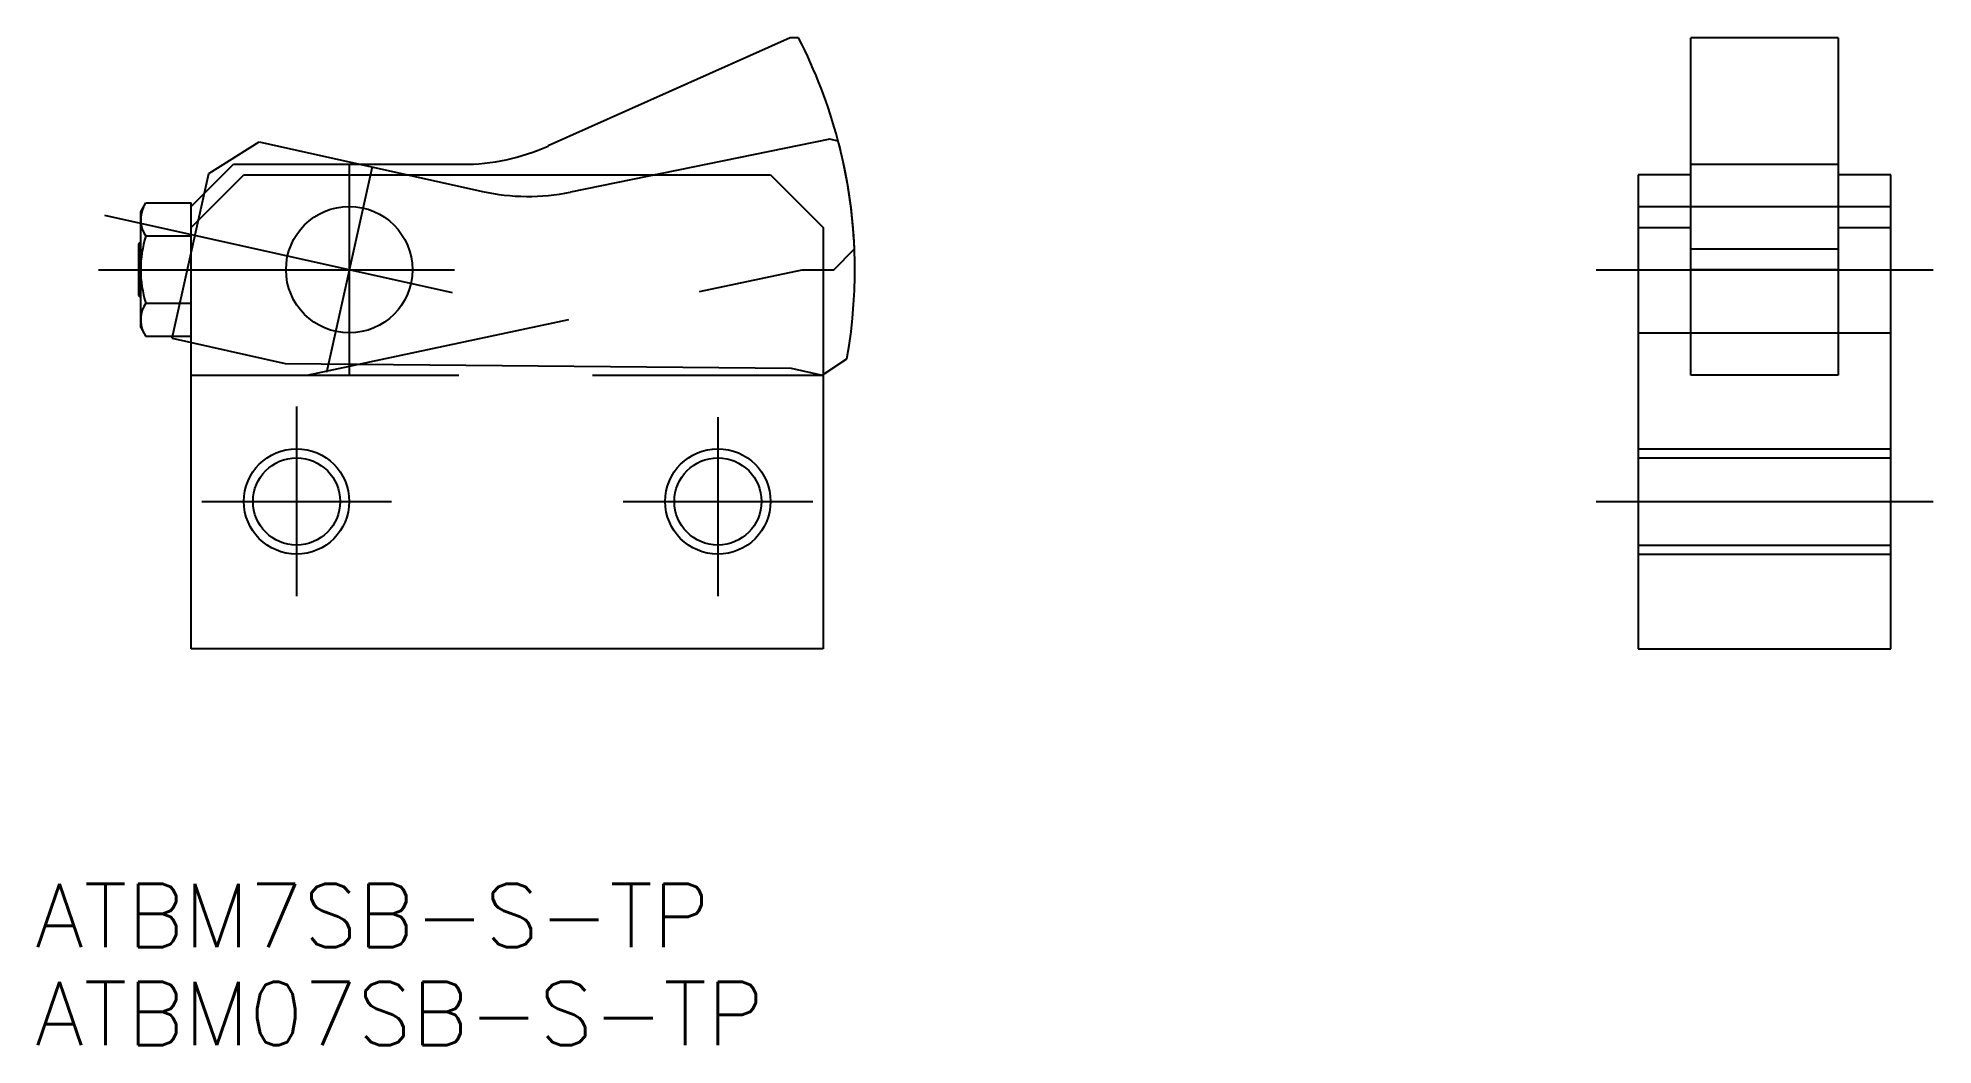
# Model space of a CAD drawing. Extents: x -14.8 to 75.2, y -36.8 to 11.
import ezdxf

# ---------------------------------------------------------------- set-up
doc = ezdxf.new("R2010")
doc.units = 0
for name, pattern in [('CENTER', [50.8, 31.75, -6.35, 6.35, -6.35]), ('DASHED', [19.05, 12.7, -6.35]), ('PHANTOM', [63.5, 31.75, -6.35, 6.35, -6.35, 6.35, -6.35])]:
    doc.linetypes.add(name, pattern=pattern)
doc.layers.get('0').update_dxf_attribs({"linetype": 'CONTINUOUS'})
doc.layers.add('CENTER', color=1, linetype='CENTER')
doc.styles.get("Standard").update_dxf_attribs({"font": 'txt.shx', "height": 3, "bigfont": 'bigfont.shx'})

# ---------------------------------------------------------------- blocks, each defined once
blk = doc.blocks.new('*U4')
at = {"color": 7, "linetype": 'CONTINUOUS'}
blk.add_text('ATBM7SB-S-TP', height=3, dxfattribs=at).set_placement((-14.907, -32.147))
blk = doc.blocks.new('*U5')
at = {"color": 7, "linetype": 'CONTINUOUS'}
blk.add_text('ATBM07SB-S-TP', height=3, dxfattribs=at).set_placement((-14.907, -36.802))

msp = doc.modelspace()

# ---------------------------------------------------------------- linework, layer by layer
at = {"color": 7, "linetype": 'CONTINUOUS'}
for p, q in [((20.931, 11), (9.447, 5.87)), ((21.331, 11), (20.931, 11)), ((63.684, -5), (63.684, 11)), ((70.684, 11), (63.684, 11)), ((70.684, 11), (70.684, -5)), ((-7.5, 3), (-5.5, 5)), ((-7.5, 2), (-5, 4.5)), ((-5.5, 5), (5.368, 5)), ((-5, 4.5), (20, 4.5)), ((20, 4.5), (22.5, 2)), ((61.184, 4.5), (61.184, -18)), ((63.684, 4.5), (61.184, 4.5)), ((73.184, 4.5), (70.684, 4.5)), ((73.184, -18), (73.184, 4.5)), ((-9.9, 2.75), (-9.654, 3.175)), ((-9.9, -2.75), (-9.9, 2.75)), ((-9.654, 3.175), (-7.5, 3.175)), ((-7.5, -18), (-7.5, 3.175)), ((22.5, 2), (22.5, -18)), ((61.184, 2), (63.684, 2)), ((70.684, 2), (73.184, 2)), ((-9.9, 1.33), (-10, 1.23)), ((-10, 1.23), (-10, -1.229)), ((-7.5, 1.588), (-9.654, 1.588)), ((23, -0.005), (23.979, 0.995)), ((63.684, 0.995), (70.684, 0.995)), ((22.5, -0.005), (23, -0.005)), ((70.684, -0.005), (63.684, -0.005)), ((-10, -1.229), (-9.9, -1.329)), ((-9.654, -1.588), (-7.5, -1.588)), ((-9.9, -2.75), (-9.654, -3.176)), ((-7.5, -3.176), (-9.654, -3.176)), ((70.684, -5), (63.684, -5)), ((22.5, -18), (-7.5, -18)), ((61.184, -18), (73.184, -18))]:
    msp.add_line(p, q, dxfattribs=at)
at = {"color": 3, "linetype": 'PHANTOM'}
for p, q in [((-6.669, 4.557), (-4.283, 6.075)), ((-4.283, 6.075), (6.326, 3.715)), ((22.82, 6.192), (10.496, 3.678)), ((23.211, 6.105), (22.82, 6.192)), ((-8.407, -3.252), (-6.669, 4.557)), ((1.086, 4.881), (-1.086, -4.881)), ((-11.616, 2.584), (4.881, -1.086)), ((-8.407, -3.252), (-3.038, -4.446)), ((-3.038, -4.446), (20.986, -4.674)), ((22.45, -5), (23.623, -4.237)), ((20.986, -4.674), (21.962, -4.891)), ((21.962, -4.891), (22.45, -5))]:
    msp.add_line(p, q, dxfattribs=at)
at = {"color": 3, "linetype": 'DASHED'}
for p, q in [((63.684, 5), (70.684, 5)), ((61.184, 3), (73.184, 3)), ((-2, -5), (21.5, -0.005)), ((21.5, -0.005), (22.5, -0.005)), ((61.184, -3), (73.184, -3)), ((-7.5, -5), (22.5, -5)), ((61.184, -8.5), (73.184, -8.5)), ((61.184, -8.933), (73.184, -8.933)), ((61.184, -13.067), (73.184, -13.067)), ((61.184, -13.5), (73.184, -13.5))]:
    msp.add_line(p, q, dxfattribs=at)
at = {"color": 3, "linetype": 'CONTINUOUS'}
for p, q in [((-10, 1.23), (-9.9, 1.23)), ((-10, -1.229), (-9.9, -1.229))]:
    msp.add_line(p, q, dxfattribs=at)
at = {"color": 7, "linetype": 'CONTINUOUS'}
for centre, radius in [((0, 0), 3), ((-2.5, -11), 2.067), ((17.5, -11), 2.067)]:
    msp.add_circle(centre, radius, dxfattribs=at)
at = {"color": 3, "linetype": 'CONTINUOUS'}
for centre in [(-2.5, -11), (17.5, -11)]:
    msp.add_circle(centre, 2.5, dxfattribs=at)
at = {"color": 7, "linetype": 'CONTINUOUS'}
for centre, radius, start, end in [((0, 0), 24, 2.37575, 27.27961), ((5.368, 15), 10, 270, 294.07207), ((-8.494, 2.381), 1.406, 154.38425, 214.38425), ((-4.646, 0), 5.254, 162.41205, 197.58795), ((-8.494, -2.382), 1.406, 145.61575, 205.61575)]:
    msp.add_arc(centre, radius, start, end, dxfattribs=at)
at = {"color": 3, "linetype": 'PHANTOM'}
for centre, radius, start, end in [((0, 0), 24, 349.83215, 14.73601), ((8.497, 13.476), 10, 257.4564, 281.52847)]:
    msp.add_arc(centre, radius, start, end, dxfattribs=at)
at = {"layer": 'CENTER', "color": 1, "linetype": 'CENTER'}
for p, q in [((0, 5), (0, -5)), ((-11.9, 0), (5, 0)), ((59.184, 0), (75.184, 0)), ((-2.5, -6.5), (-2.5, -15.5)), ((17.5, -7), (17.5, -15.5)), ((-7, -11), (2, -11)), ((13, -11), (22, -11)), ((59.184, -11), (75.184, -11))]:
    msp.add_line(p, q, dxfattribs=at)

# ---------------------------------------------------------------- block references
at = {"color": 7, "linetype": 'CONTINUOUS'}
for name in ['*U4', '*U5']:
    msp.add_blockref(name, (0, 0), dxfattribs=at)

doc.saveas('drawing.dxf')
